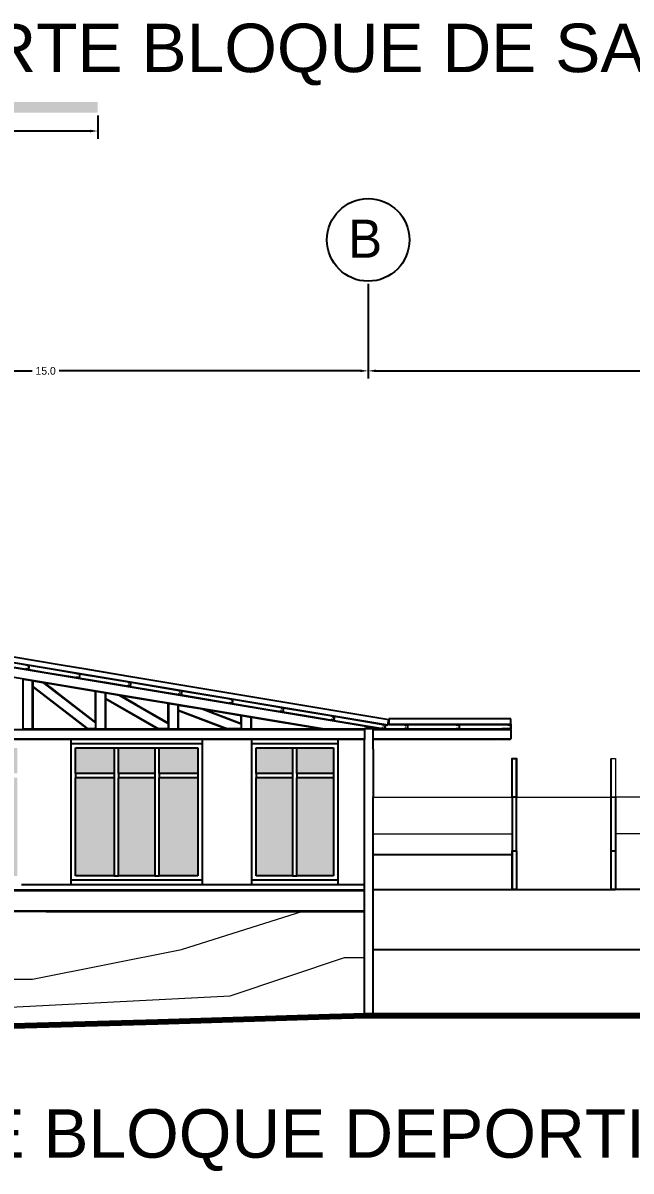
# Model space of a CAD drawing. Header units: metres. Extents: x -57 to 501, y 45 to 307.
# Drawn here: x 122.82 to 136.96, y 85.75 to 112.42 of the extents above; entities that cross this region are included whole.
import ezdxf

# ---------------------------------------------------------------- set-up
doc = ezdxf.new("R2010")
doc.units = ezdxf.units.M
doc.layers.add('Acotación', color=250, linetype='Continuous', lineweight=9)
doc.layers.add('Lámina', color=7, linetype='Continuous', lineweight=30)
doc.layers.add('atras', color=7, linetype='Continuous')
doc.layers.add('SectionCutEdges', color=7, linetype='Continuous')
doc.styles.add('Anotativo', font='arial.ttf')
doc.dimstyles.get("Standard").update_dxf_attribs({"dimtxt": 0.18, "dimasz": 0.18, "dimexe": 0.18, "dimexo": 0.0625, "dimgap": 0.09, "dimtad": 0, "dimtih": 1, "dimtoh": 1, "dimdec": 1, "dimzin": 0, "dimdsep": 46, "dimtxsty": 'Standard', "dimcen": 0.09, "dimadec": 0, "dimazin": 0, "dimtfac": 1, "dimtdec": 1, "dimtofl": 0, "dimtmove": 0, "dimatfit": 3, "dimfxl": 1, "dimtolj": 1, "dimtzin": 0, "dimarcsym": 0})

# ---------------------------------------------------------------- blocks, each defined once
blk = doc.blocks.new('*D46')
at = {"layer": 'atras', "color": 0, "lineweight": -2, "transparency": 16777216}
for p, q in [((115.845, 106.359), (115.845, 104.159)), ((130.845, 106.359), (130.845, 104.159)), ((116.025, 104.339), (123.03, 104.339)), ((130.665, 104.339), (123.66, 104.339))]:
    blk.add_line(p, q, dxfattribs=at)
at = {"layer": 'atras', "color": 0, "transparency": 16777216}
for points in [[(116.025, 104.369), (116.025, 104.309), (115.845, 104.339)], [(130.665, 104.369), (130.665, 104.309), (130.845, 104.339)]]:
    blk.add_solid(points, dxfattribs=at)
at = {"layer": 'Defpoints', "color": 0, "transparency": 16777216}
for p in [(115.845, 106.422), (130.845, 106.422), (130.845, 104.339)]:
    blk.add_point(p, dxfattribs=at)
at = {"layer": 'atras', "color": 0, "transparency": 16777216, "insert": (123.345, 104.339), "char_height": 0.18, "attachment_point": 5}
blk.add_mtext('\\A1;15.0', dxfattribs=at)
blk = doc.blocks.new('*D47')
at = {"layer": 'atras', "color": 0, "lineweight": -2, "transparency": 16777216}
for p, q in [((130.845, 106.359), (130.845, 104.159)), ((145.897, 106.359), (145.897, 104.159)), ((131.025, 104.339), (138.071, 104.339)), ((145.717, 104.339), (138.671, 104.339))]:
    blk.add_line(p, q, dxfattribs=at)
at = {"layer": 'atras', "color": 0, "transparency": 16777216}
for points in [[(131.025, 104.369), (131.025, 104.309), (130.845, 104.339)], [(145.717, 104.369), (145.717, 104.309), (145.897, 104.339)]]:
    blk.add_solid(points, dxfattribs=at)
at = {"layer": 'Defpoints', "color": 0, "transparency": 16777216}
for p in [(130.845, 106.422), (145.897, 106.422), (145.897, 104.339)]:
    blk.add_point(p, dxfattribs=at)
at = {"layer": 'atras', "color": 0, "transparency": 16777216, "insert": (138.371, 104.339), "char_height": 0.18, "attachment_point": 5}
blk.add_mtext('\\A1;15.1', dxfattribs=at)
blk = doc.blocks.new('*D89')
at = {"layer": 'Acotación', "color": 0, "lineweight": -2, "transparency": 16777216}
for p, q in [((118.557, 110.272), (118.557, 109.731)), ((124.557, 110.272), (124.557, 109.731)), ((118.737, 109.911), (121.302, 109.911)), ((124.377, 109.911), (121.812, 109.911))]:
    blk.add_line(p, q, dxfattribs=at)
at = {"layer": 'Acotación', "color": 0, "transparency": 16777216}
for points in [[(118.737, 109.941), (118.737, 109.881), (118.557, 109.911)], [(124.377, 109.941), (124.377, 109.881), (124.557, 109.911)]]:
    blk.add_solid(points, dxfattribs=at)
at = {"layer": 'Defpoints', "color": 0, "transparency": 16777216}
for p in [(118.557, 110.334), (124.557, 110.334), (124.557, 109.911)]:
    blk.add_point(p, dxfattribs=at)
at = {"layer": 'Acotación', "color": 0, "transparency": 16777216, "insert": (121.557, 109.911), "char_height": 0.18, "attachment_point": 5}
blk.add_mtext('\\A1;6.0', dxfattribs=at)

msp = doc.modelspace()

# ---------------------------------------------------------------- hatches: boundary and pattern name
h = msp.add_hatch(color=256)
h.dxf.hatch_style = 1
h.set_gradient(color1=(147, 149, 152), name='HEMISPHERICAL')
h.paths.add_polyline_path([(117.537, 95.581), (116.687, 95.581), (116.687, 94.987), (117.537, 94.987)])
h.paths.add_polyline_path([(118.487, 95.581), (117.637, 95.581), (117.637, 94.987), (118.487, 94.987)])
h.paths.add_polyline_path([(117.537, 94.887), (116.687, 94.887), (116.687, 92.607), (117.537, 92.607)])
h.paths.add_polyline_path([(118.487, 94.887), (117.637, 94.887), (117.637, 92.607), (118.487, 92.607)])
h.paths.add_polyline_path([(120.737, 95.581), (119.837, 95.581), (119.837, 94.987), (120.737, 94.987)])
h.paths.add_polyline_path([(121.687, 95.581), (120.837, 95.581), (120.837, 94.987), (121.687, 94.987)])
h.paths.add_polyline_path([(122.687, 95.581), (121.787, 95.581), (121.787, 94.987), (122.687, 94.987)])
h.paths.add_polyline_path([(120.737, 94.887), (119.837, 94.887), (119.837, 92.607), (120.737, 92.607)])
h.paths.add_polyline_path([(121.687, 94.887), (120.837, 94.887), (120.837, 92.607), (121.687, 92.607)])
h.paths.add_polyline_path([(122.687, 94.887), (121.787, 94.887), (121.787, 92.607), (122.687, 92.607)])
h.paths.add_polyline_path([(124.937, 95.581), (124.037, 95.581), (124.037, 94.987), (124.937, 94.987)])
h.paths.add_polyline_path([(124.937, 94.887), (124.037, 94.887), (124.037, 92.607), (124.937, 92.607)])
h.paths.add_polyline_path([(125.887, 95.581), (125.037, 95.581), (125.037, 94.987), (125.887, 94.987)])
h.paths.add_polyline_path([(125.887, 94.887), (125.037, 94.887), (125.037, 92.607), (125.887, 92.607)])
h.paths.add_polyline_path([(126.887, 95.581), (125.987, 95.581), (125.987, 94.987), (126.887, 94.987)])
h.paths.add_polyline_path([(126.887, 94.887), (125.987, 94.887), (125.987, 92.607), (126.887, 92.607)])
h.paths.add_polyline_path([(129.087, 95.581), (128.237, 95.581), (128.237, 94.987), (129.087, 94.987)])
h.paths.add_polyline_path([(129.087, 94.887), (128.237, 94.887), (128.237, 92.607), (129.087, 92.607)])
h.paths.add_polyline_path([(130.037, 95.581), (129.187, 95.581), (129.187, 94.987), (130.037, 94.987)])
h.paths.add_polyline_path([(130.037, 94.887), (129.187, 94.887), (129.187, 92.607), (130.037, 92.607)])
at = {"layer": 'Acotación'}
h = msp.add_hatch(color=256, dxfattribs=at)
h.dxf.hatch_style = 1
h.paths.add_polyline_path([(118.557, 110.584), (115.557, 110.584), (115.557, 110.334), (118.557, 110.334)])
h.paths.add_polyline_path([(124.557, 110.584), (121.557, 110.584), (121.557, 110.334), (124.557, 110.334)])

# ---------------------------------------------------------------- linework, layer by layer
at = {"color": 251, "true_color": 0x636466}
for p, q in [((114.081, 98.987), (131.303, 96.116)), ((114.062, 98.873), (131.169, 96.021)), ((114.026, 98.655), (129.829, 96.021)), ((123.705, 97.504), (122.556, 97.696)), ((122.466, 97.482), (122.894, 97.411)), ((122.506, 97.577), (122.91, 97.509)), ((122.894, 97.411), (122.898, 97.435)), ((122.943, 97.402), (122.894, 97.411)), ((122.903, 97.434), (122.898, 97.435)), ((122.9, 97.415), (122.903, 97.434)), ((122.939, 97.408), (122.9, 97.415)), ((122.906, 97.485), (122.91, 97.509)), ((122.906, 97.485), (122.911, 97.484)), ((122.91, 97.509), (122.96, 97.501)), ((122.911, 97.484), (122.914, 97.503)), ((122.914, 97.503), (122.954, 97.497)), ((122.954, 97.497), (122.939, 97.408)), ((122.96, 97.501), (122.943, 97.402)), ((122.943, 97.402), (123.292, 97.344)), ((122.96, 97.501), (123.475, 97.415)), ((123.292, 97.344), (124.077, 97.213)), ((123.475, 97.415), (124.094, 97.312)), ((124.329, 97.4), (123.705, 97.504)), ((125.328, 97.234), (124.329, 97.4)), ((122.812, 97.181), (122.822, 97.179)), ((122.822, 96.021), (122.822, 97.179)), ((122.822, 97.179), (123.042, 97.143)), ((123.042, 96.021), (123.042, 97.143)), ((123.042, 97.143), (123.052, 97.141)), ((123.052, 97.002), (123.052, 97.141)), ((123.052, 97.141), (123.282, 97.102)), ((123.282, 97.102), (124.505, 96.161)), ((123.282, 97.102), (123.303, 97.099)), ((123.303, 97.099), (124.505, 96.899)), ((123.303, 97.099), (123.314, 97.091)), ((123.314, 97.091), (123.516, 96.935)), ((124.077, 97.213), (124.082, 97.238)), ((124.127, 97.205), (124.077, 97.213)), ((124.086, 97.237), (124.082, 97.238)), ((124.083, 97.217), (124.086, 97.237)), ((124.123, 97.211), (124.083, 97.217)), ((124.09, 97.287), (124.094, 97.312)), ((124.09, 97.287), (124.095, 97.286)), ((124.094, 97.312), (124.143, 97.304)), ((124.095, 97.286), (124.098, 97.306)), ((124.098, 97.306), (124.137, 97.3)), ((124.137, 97.3), (124.123, 97.211)), ((124.143, 97.304), (124.127, 97.205)), ((124.127, 97.205), (124.149, 97.201)), ((124.143, 97.304), (124.229, 97.289)), ((124.149, 97.201), (124.721, 97.106)), ((124.229, 97.289), (124.99, 97.163)), ((124.721, 97.106), (125.261, 97.016)), ((124.99, 97.163), (125.278, 97.115)), ((125.273, 97.09), (125.278, 97.115)), ((125.273, 97.09), (125.278, 97.089)), ((125.278, 97.115), (125.327, 97.106)), ((125.278, 97.089), (125.282, 97.109)), ((125.282, 97.109), (125.321, 97.102)), ((125.321, 97.102), (125.306, 97.014)), ((125.327, 97.106), (125.31, 97.008)), ((125.327, 97.106), (126.461, 96.917)), ((128.488, 96.707), (125.328, 97.234)), ((123.052, 96.989), (123.052, 97.002)), ((123.052, 97.002), (124.324, 96.021)), ((123.052, 96.989), (124.308, 96.021)), ((123.052, 96.971), (123.052, 96.989)), ((123.052, 96.959), (123.052, 96.971)), ((123.052, 96.935), (123.052, 96.959)), ((123.052, 96.466), (123.052, 96.935)), ((123.516, 96.935), (123.678, 96.81)), ((123.678, 96.81), (124.465, 96.204)), ((124.505, 96.899), (124.514, 96.897)), ((124.505, 96.892), (124.505, 96.899)), ((124.505, 96.173), (124.505, 96.892)), ((124.514, 96.021), (124.514, 96.897)), ((124.514, 96.897), (124.735, 96.86)), ((124.735, 96.021), (124.735, 96.86)), ((124.735, 96.86), (124.745, 96.859)), ((124.745, 96.732), (124.745, 96.859)), ((124.745, 96.859), (125.055, 96.807)), ((125.261, 97.016), (125.265, 97.041)), ((125.31, 97.008), (125.261, 97.016)), ((125.27, 97.04), (125.265, 97.041)), ((125.267, 97.02), (125.27, 97.04)), ((125.306, 97.014), (125.267, 97.02)), ((125.31, 97.008), (126.445, 96.819)), ((126.445, 96.819), (126.449, 96.843)), ((126.494, 96.811), (126.445, 96.819)), ((126.454, 96.843), (126.449, 96.843)), ((126.451, 96.823), (126.454, 96.843)), ((126.49, 96.816), (126.451, 96.823)), ((126.457, 96.893), (126.461, 96.917)), ((126.457, 96.893), (126.462, 96.892)), ((126.461, 96.917), (126.511, 96.909)), ((126.462, 96.892), (126.465, 96.912)), ((126.465, 96.912), (126.505, 96.905)), ((126.505, 96.905), (126.49, 96.816)), ((126.511, 96.909), (126.494, 96.811)), ((126.494, 96.811), (127.628, 96.621)), ((126.511, 96.909), (127.645, 96.72)), ((124.745, 96.72), (124.745, 96.732)), ((124.745, 96.732), (125.976, 96.021)), ((124.745, 96.72), (125.957, 96.021)), ((124.745, 96.709), (124.745, 96.72)), ((124.745, 96.697), (124.745, 96.709)), ((124.745, 96.021), (124.745, 96.697)), ((125.055, 96.807), (126.197, 96.149)), ((125.055, 96.807), (125.082, 96.802)), ((125.082, 96.802), (126.197, 96.617)), ((125.082, 96.802), (125.099, 96.793)), ((125.099, 96.793), (125.453, 96.589)), ((125.453, 96.589), (126.157, 96.183)), ((126.207, 96.615), (126.197, 96.617)), ((126.197, 96.61), (126.197, 96.617)), ((126.197, 96.16), (126.197, 96.61)), ((126.207, 96.021), (126.207, 96.615)), ((126.207, 96.615), (126.427, 96.578)), ((126.427, 96.021), (126.427, 96.578)), ((126.427, 96.578), (126.437, 96.577)), ((126.437, 96.459), (126.437, 96.577)), ((126.437, 96.577), (126.984, 96.486)), ((127.628, 96.621), (127.633, 96.646)), ((127.678, 96.613), (127.628, 96.621)), ((127.637, 96.645), (127.633, 96.646)), ((127.634, 96.626), (127.637, 96.645)), ((127.674, 96.619), (127.634, 96.626)), ((127.641, 96.695), (127.645, 96.72)), ((127.641, 96.695), (127.646, 96.695)), ((127.645, 96.72), (127.694, 96.712)), ((127.646, 96.695), (127.649, 96.714)), ((127.649, 96.714), (127.688, 96.708)), ((127.688, 96.708), (127.674, 96.619)), ((127.694, 96.712), (127.678, 96.613)), ((127.678, 96.613), (128.456, 96.484)), ((127.694, 96.712), (128.47, 96.583)), ((128.47, 96.583), (128.829, 96.523)), ((129.649, 96.514), (128.488, 96.707)), ((123.052, 96.021), (123.052, 96.466)), ((126.437, 96.448), (126.437, 96.459)), ((126.437, 96.459), (127.581, 96.021)), ((126.437, 96.448), (127.553, 96.021)), ((126.437, 96.443), (126.437, 96.448)), ((126.437, 96.433), (126.437, 96.443)), ((126.437, 96.369), (126.437, 96.433)), ((126.437, 96.021), (126.437, 96.369)), ((126.984, 96.486), (127.033, 96.477)), ((126.984, 96.486), (127.89, 96.139)), ((127.033, 96.477), (127.89, 96.335)), ((127.033, 96.477), (127.064, 96.466)), ((127.064, 96.466), (127.85, 96.165)), ((127.89, 96.335), (127.899, 96.333)), ((127.89, 96.328), (127.89, 96.335)), ((127.89, 96.15), (127.89, 96.328)), ((127.899, 96.021), (127.899, 96.333)), ((127.899, 96.333), (128.12, 96.296)), ((128.12, 96.021), (128.12, 96.296)), ((128.12, 96.296), (128.13, 96.295)), ((128.13, 96.295), (129.769, 96.021)), ((128.13, 96.288), (128.13, 96.295)), ((128.13, 96.021), (128.13, 96.288)), ((128.456, 96.484), (128.812, 96.424)), ((128.812, 96.424), (128.816, 96.449)), ((128.861, 96.416), (128.812, 96.424)), ((128.821, 96.448), (128.816, 96.449)), ((128.818, 96.428), (128.821, 96.448)), ((128.857, 96.422), (128.818, 96.428)), ((128.824, 96.498), (128.829, 96.523)), ((128.824, 96.498), (128.829, 96.497)), ((128.829, 96.523), (128.878, 96.515)), ((128.829, 96.497), (128.833, 96.517)), ((128.833, 96.517), (128.872, 96.51)), ((128.872, 96.51), (128.857, 96.422)), ((128.878, 96.515), (128.861, 96.416)), ((128.861, 96.416), (129.281, 96.346)), ((128.878, 96.515), (129.444, 96.42)), ((129.281, 96.346), (129.996, 96.227)), ((129.444, 96.42), (130.012, 96.326)), ((131.323, 96.235), (129.649, 96.514)), ((130.008, 96.301), (130.012, 96.326)), ((130.008, 96.301), (130.013, 96.3)), ((130.012, 96.326), (130.062, 96.317)), ((130.013, 96.3), (130.016, 96.32)), ((130.016, 96.32), (130.056, 96.313)), ((130.056, 96.313), (130.041, 96.224)), ((130.062, 96.317), (130.045, 96.219)), ((130.062, 96.317), (131.196, 96.128)), ((115.962, 96.012), (130.762, 96.012)), ((122.812, 96.021), (122.822, 96.021)), ((122.822, 96.021), (123.042, 96.021)), ((123.042, 96.021), (123.052, 96.021)), ((123.052, 96.021), (124.268, 96.021)), ((124.284, 96.021), (124.268, 96.021)), ((124.308, 96.021), (124.284, 96.021)), ((124.324, 96.021), (124.308, 96.021)), ((124.505, 96.021), (124.324, 96.021)), ((124.465, 96.204), (124.474, 96.196)), ((124.474, 96.196), (124.505, 96.173)), ((124.505, 96.173), (124.505, 96.161)), ((124.505, 96.161), (124.505, 96.021)), ((124.505, 96.021), (124.514, 96.021)), ((124.514, 96.021), (124.735, 96.021)), ((124.735, 96.021), (124.745, 96.021)), ((124.745, 96.021), (125.917, 96.021)), ((125.936, 96.021), (125.917, 96.021)), ((125.957, 96.021), (125.936, 96.021)), ((125.976, 96.021), (125.957, 96.021)), ((126.197, 96.021), (125.976, 96.021)), ((126.157, 96.183), (126.167, 96.177)), ((126.167, 96.177), (126.197, 96.16)), ((126.197, 96.16), (126.197, 96.149)), ((126.197, 96.149), (126.197, 96.021)), ((126.197, 96.021), (126.207, 96.021)), ((126.207, 96.021), (126.427, 96.021)), ((126.427, 96.021), (126.437, 96.021)), ((126.437, 96.021), (127.513, 96.021)), ((127.541, 96.021), (127.513, 96.021)), ((127.553, 96.021), (127.541, 96.021)), ((127.581, 96.021), (127.553, 96.021)), ((127.89, 96.021), (127.581, 96.021)), ((127.85, 96.165), (127.859, 96.161)), ((127.859, 96.161), (127.89, 96.15)), ((127.89, 96.15), (127.89, 96.139)), ((127.89, 96.139), (127.89, 96.021)), ((127.89, 96.021), (127.899, 96.021)), ((127.899, 96.021), (128.12, 96.021)), ((128.12, 96.021), (128.13, 96.021)), ((128.13, 96.021), (128.389, 96.021)), ((128.389, 96.021), (128.566, 96.021)), ((128.566, 96.021), (129.729, 96.021)), ((129.729, 96.021), (129.769, 96.021)), ((129.769, 96.021), (129.829, 96.021)), ((129.829, 96.021), (130.762, 96.021)), ((129.996, 96.227), (130, 96.252)), ((130.045, 96.219), (129.996, 96.227)), ((130.005, 96.251), (130, 96.252)), ((130.002, 96.231), (130.005, 96.251)), ((130.041, 96.224), (130.002, 96.231)), ((130.045, 96.219), (131.179, 96.03)), ((130.962, 96.031), (130.762, 96.031)), ((130.762, 96.021), (130.762, 96.031)), ((130.762, 96.021), (130.762, 96.012)), ((130.862, 96.021), (130.762, 96.021)), ((130.762, 96.012), (130.762, 95.791)), ((130.962, 96.021), (130.862, 96.021)), ((130.962, 96.021), (130.962, 96.031)), ((130.962, 96.021), (131.169, 96.021)), ((130.962, 96.012), (130.962, 96.021)), ((130.962, 96.012), (134.162, 96.012)), ((130.962, 95.791), (130.962, 96.012)), ((131.229, 96.021), (131.169, 96.021)), ((131.169, 96.021), (131.169, 96.021)), ((131.179, 96.03), (131.184, 96.054)), ((131.229, 96.021), (131.179, 96.03)), ((131.189, 96.053), (131.184, 96.054)), ((131.185, 96.034), (131.189, 96.053)), ((131.225, 96.027), (131.185, 96.034)), ((131.192, 96.104), (131.196, 96.128)), ((131.192, 96.104), (131.197, 96.103)), ((131.196, 96.128), (131.245, 96.12)), ((131.197, 96.103), (131.2, 96.123)), ((131.2, 96.123), (131.239, 96.116)), ((131.239, 96.116), (131.225, 96.027)), ((131.245, 96.12), (131.229, 96.021)), ((131.229, 96.021), (131.712, 96.021)), ((131.245, 96.12), (131.302, 96.111)), ((131.303, 96.116), (131.302, 96.111)), ((131.303, 96.116), (131.323, 96.235)), ((132.932, 96.254), (131.326, 96.254)), ((131.326, 96.254), (131.326, 96.134)), ((131.326, 96.254), (131.326, 96.134)), ((131.326, 96.254), (131.326, 96.134)), ((131.326, 96.254), (131.326, 96.134)), ((131.326, 96.134), (131.326, 96.128)), ((131.326, 96.134), (134.162, 96.134)), ((131.326, 96.128), (133.367, 96.128)), ((131.712, 96.096), (131.712, 96.121)), ((131.712, 96.121), (131.762, 96.121)), ((131.712, 96.096), (131.717, 96.096)), ((131.717, 96.046), (131.712, 96.046)), ((131.712, 96.021), (131.712, 96.046)), ((131.762, 96.021), (131.712, 96.021)), ((131.717, 96.096), (131.717, 96.116)), ((131.717, 96.116), (131.757, 96.116)), ((131.717, 96.026), (131.717, 96.046)), ((131.757, 96.026), (131.717, 96.026)), ((131.757, 96.116), (131.757, 96.026)), ((131.762, 96.121), (131.762, 96.021)), ((131.762, 96.021), (132.912, 96.021)), ((132.912, 96.096), (132.912, 96.121)), ((132.912, 96.121), (132.962, 96.121)), ((132.912, 96.096), (132.917, 96.096)), ((132.917, 96.046), (132.912, 96.046)), ((132.912, 96.021), (132.912, 96.046)), ((132.962, 96.021), (132.912, 96.021)), ((132.917, 96.096), (132.917, 96.116)), ((132.917, 96.116), (132.957, 96.116)), ((132.917, 96.026), (132.917, 96.046)), ((132.957, 96.026), (132.917, 96.026)), ((133.733, 96.254), (132.932, 96.254)), ((132.957, 96.116), (132.957, 96.026)), ((132.962, 96.121), (132.962, 96.021)), ((132.962, 96.021), (133.737, 96.021)), ((133.367, 96.128), (133.852, 96.128)), ((134.162, 96.254), (133.733, 96.254)), ((133.737, 96.021), (133.954, 96.021)), ((133.852, 96.128), (134.162, 96.128)), ((134.104, 96.021), (133.954, 96.021)), ((134.112, 96.021), (134.104, 96.021)), ((134.112, 96.096), (134.112, 96.121)), ((134.112, 96.121), (134.162, 96.121)), ((134.112, 96.096), (134.117, 96.096)), ((134.117, 96.046), (134.112, 96.046)), ((134.112, 96.031), (134.112, 96.046)), ((134.112, 96.021), (134.112, 96.031)), ((134.162, 96.021), (134.112, 96.021)), ((134.117, 96.096), (134.117, 96.116)), ((134.117, 96.116), (134.157, 96.116)), ((134.117, 96.037), (134.117, 96.046)), ((134.117, 96.026), (134.117, 96.037)), ((134.157, 96.026), (134.117, 96.026)), ((134.157, 96.116), (134.157, 96.088)), ((134.157, 96.088), (134.157, 96.026)), ((134.162, 96.134), (134.162, 96.254)), ((134.162, 96.134), (134.162, 96.128)), ((134.162, 96.121), (134.162, 96.094)), ((134.162, 96.094), (134.162, 96.021)), ((134.162, 96.012), (134.162, 96.021)), ((134.162, 96.012), (134.162, 95.954)), ((115.962, 95.791), (130.762, 95.791)), ((115.962, 95.781), (130.762, 95.781)), ((123.937, 95.777), (122.787, 95.777)), ((123.937, 95.681), (123.937, 95.777)), ((128.137, 95.777), (126.987, 95.777)), ((126.987, 95.777), (126.987, 95.681)), ((128.137, 95.681), (128.137, 95.777)), ((130.762, 95.777), (130.137, 95.777)), ((130.137, 95.777), (130.137, 95.681)), ((130.762, 95.791), (130.762, 95.781)), ((130.762, 95.781), (130.762, 95.777)), ((130.762, 92.407), (130.762, 95.777)), ((130.962, 95.791), (134.162, 95.791)), ((130.962, 95.781), (130.962, 95.791)), ((130.962, 95.781), (132.408, 95.781)), ((130.962, 95.645), (130.962, 95.781)), ((132.408, 95.781), (133.137, 95.781)), ((133.137, 95.781), (133.545, 95.781)), ((133.545, 95.781), (133.854, 95.781)), ((133.867, 95.781), (133.854, 95.781)), ((133.867, 95.781), (134.152, 95.781)), ((134.162, 95.781), (134.152, 95.781)), ((134.162, 95.954), (134.162, 95.791)), ((134.162, 95.781), (134.162, 95.791)), ((134.165, 95.781), (134.162, 95.781)), ((123.937, 92.507), (123.937, 95.681)), ((123.937, 95.681), (126.987, 95.681)), ((124.037, 94.987), (124.037, 95.581)), ((124.037, 95.581), (124.937, 95.581)), ((124.937, 95.581), (125.037, 95.581)), ((124.937, 95.581), (124.937, 94.987)), ((125.037, 95.581), (125.887, 95.581)), ((125.037, 94.987), (125.037, 95.581)), ((125.887, 95.581), (125.887, 94.987)), ((125.887, 95.581), (125.987, 95.581)), ((125.987, 94.987), (125.987, 95.581)), ((125.987, 95.581), (126.887, 95.581)), ((126.887, 95.581), (126.887, 94.987)), ((126.987, 95.681), (126.987, 92.507)), ((128.137, 95.681), (130.137, 95.681)), ((128.137, 92.507), (128.137, 95.681)), ((128.237, 94.987), (128.237, 95.581)), ((128.237, 95.581), (129.087, 95.581)), ((129.087, 95.581), (129.187, 95.581)), ((129.087, 95.581), (129.087, 94.987)), ((129.187, 94.987), (129.187, 95.581)), ((129.187, 95.581), (130.037, 95.581)), ((130.037, 95.581), (130.037, 94.987)), ((130.137, 95.681), (130.137, 92.507)), ((130.962, 95.552), (130.962, 95.645)), ((130.962, 95.552), (130.962, 94.448)), ((124.937, 94.987), (124.037, 94.987)), ((124.037, 94.987), (124.037, 94.887)), ((124.937, 94.987), (124.937, 94.887)), ((125.887, 94.987), (125.037, 94.987)), ((125.037, 94.987), (125.037, 94.887)), ((125.887, 94.987), (125.887, 94.887)), ((126.887, 94.987), (125.987, 94.987)), ((125.987, 94.987), (125.987, 94.887)), ((126.887, 94.987), (126.887, 94.887)), ((129.087, 94.987), (128.237, 94.987)), ((128.237, 94.987), (128.237, 94.887)), ((129.087, 94.987), (129.087, 94.887)), ((130.037, 94.987), (129.187, 94.987)), ((129.187, 94.987), (129.187, 94.887)), ((130.037, 94.987), (130.037, 94.887)), ((124.937, 94.887), (124.037, 94.887)), ((124.037, 92.607), (124.037, 94.887)), ((124.937, 94.887), (124.937, 92.607)), ((125.887, 94.887), (125.037, 94.887)), ((125.037, 92.607), (125.037, 94.887)), ((125.887, 94.887), (125.887, 92.607)), ((126.887, 94.887), (125.987, 94.887)), ((125.987, 92.607), (125.987, 94.887)), ((126.887, 94.887), (126.887, 92.607)), ((129.087, 94.887), (128.237, 94.887)), ((128.237, 92.607), (128.237, 94.887)), ((129.087, 94.887), (129.087, 92.607)), ((130.037, 94.887), (129.187, 94.887)), ((129.187, 92.607), (129.187, 94.887)), ((130.037, 94.887), (130.037, 92.607)), ((130.962, 94.435), (130.962, 94.448)), ((130.962, 93.617), (130.962, 94.435)), ((134.192, 94.435), (134.192, 93.108)), ((136.594, 94.435), (136.594, 93.587)), ((130.962, 93.587), (130.962, 93.617)), ((130.962, 93.108), (130.962, 93.587)), ((130.962, 92.292), (130.962, 93.108)), ((124.937, 92.607), (124.037, 92.607)), ((124.937, 92.607), (125.037, 92.607)), ((125.887, 92.607), (125.037, 92.607)), ((125.887, 92.607), (125.987, 92.607)), ((126.887, 92.607), (125.987, 92.607)), ((129.087, 92.607), (128.237, 92.607)), ((129.087, 92.607), (129.187, 92.607)), ((130.037, 92.607), (129.187, 92.607)), ((115.962, 92.287), (130.762, 92.287)), ((115.962, 92.281), (130.762, 92.281)), ((122.787, 92.407), (123.937, 92.407)), ((126.987, 92.507), (123.937, 92.507)), ((123.937, 92.407), (123.937, 92.507)), ((123.937, 92.407), (126.987, 92.407)), ((126.987, 92.507), (126.987, 92.407)), ((126.987, 92.407), (128.137, 92.407)), ((130.137, 92.507), (128.137, 92.507)), ((128.137, 92.407), (128.137, 92.507)), ((128.137, 92.407), (130.137, 92.407)), ((130.137, 92.507), (130.137, 92.407)), ((130.137, 92.407), (130.762, 92.407)), ((130.762, 92.287), (130.762, 92.407)), ((130.762, 92.281), (130.762, 92.287)), ((130.762, 92.265), (130.762, 92.281)), ((130.962, 92.291), (130.962, 92.292)), ((130.962, 89.357), (130.962, 92.291)), ((131.287, 92.291), (131.289, 92.292)), ((121.44, 92.265), (125.284, 92.265)), ((125.284, 92.265), (125.29, 92.265)), ((125.29, 92.265), (127.109, 92.265)), ((127.109, 92.265), (127.115, 92.265)), ((127.115, 92.265), (128.934, 92.265)), ((128.934, 92.265), (128.94, 92.265)), ((128.94, 92.265), (130.762, 92.265)), ((130.762, 91.797), (130.762, 92.265)), ((115.962, 91.797), (129.431, 91.797)), ((123.356, 91.781), (121.739, 91.781)), ((123.356, 91.781), (123.722, 91.781)), ((123.722, 91.781), (126.498, 91.781)), ((126.498, 91.781), (126.727, 91.781)), ((126.727, 91.781), (126.914, 91.781)), ((126.914, 91.781), (129.415, 91.781)), ((129.415, 91.781), (130.254, 91.781)), ((129.431, 91.797), (130.762, 91.797)), ((130.254, 91.781), (130.762, 91.781)), ((130.762, 91.781), (130.762, 91.797)), ((130.762, 91.731), (130.762, 91.781)), ((130.762, 91.608), (130.762, 91.731)), ((130.762, 91.517), (130.762, 91.608)), ((130.762, 91.472), (130.762, 91.517)), ((130.762, 91.392), (130.762, 91.472)), ((130.762, 91.265), (130.762, 91.392)), ((130.762, 90.935), (130.762, 91.265)), ((130.762, 90.451), (130.762, 90.935)), ((130.862, 90.888), (130.862, 90.887)), ((130.762, 90.172), (130.762, 90.451)), ((130.762, 90.089), (130.762, 90.172)), ((130.762, 89.935), (130.762, 90.089)), ((130.762, 89.776), (130.762, 89.935)), ((130.762, 89.356), (130.762, 89.776))]:
    msp.add_line(p, q, dxfattribs=at)
at = {"color": 9, "lineweight": 5, "true_color": 0xc7c8ca}
for p, q in [((130.962, 94.435), (134.192, 94.435)), ((134.192, 94.435), (135.276, 94.435)), ((135.276, 94.435), (136.421, 94.435)), ((136.421, 94.435), (136.594, 94.435)), ((139.933, 94.435), (136.594, 94.435)), ((130.962, 93.587), (134.192, 93.587)), ((145.762, 93.587), (136.594, 93.587))]:
    msp.add_line(p, q, dxfattribs=at)
for p, q in [((134.192, 93.617), (134.192, 93.587)), ((136.594, 93.587), (136.594, 92.292)), ((130.962, 93.108), (134.192, 93.108)), ((134.192, 93.108), (134.192, 92.292)), ((130.962, 92.292), (133.264, 92.292)), ((133.264, 92.292), (134.192, 92.292)), ((134.192, 92.292), (136.594, 92.292)), ((145.762, 92.292), (136.594, 92.292)), ((145.512, 90.887), (130.962, 90.887)), ((133.264, 90.887), (133.264, 90.888))]:
    msp.add_line(p, q)
at = {"color": 252, "true_color": 0x939598}
msp.add_lwpolyline([(134.192, 94.435), (134.192, 95.335), (134.292, 95.335), (134.292, 94.435)], close=True, dxfattribs=at)
at = {"color": 251, "true_color": 0x636466}
for points in [[(134.292, 93.192), (134.292, 95.335)], [(136.494, 93.192), (136.494, 95.335)]]:
    msp.add_lwpolyline(points, dxfattribs=at)
at = {"color": 252, "lineweight": 5, "true_color": 0x939598}
msp.add_lwpolyline([(136.494, 94.435), (136.494, 95.335), (136.594, 95.335), (136.594, 94.435)], close=True, dxfattribs=at)
for points in [[(134.192, 92.292), (134.192, 93.192), (134.292, 93.192), (134.292, 92.292)], [(136.494, 92.292), (136.494, 93.192), (136.594, 93.192), (136.594, 92.292)]]:
    msp.add_lwpolyline(points, close=True)
at = {"color": 9, "lineweight": 5, "true_color": 0xc7c8ca}
for points in [[(115.962, 88.935), (119.541, 90.207), (123.041, 90.207), (126.506, 90.895), (129.325, 91.786)], [(115.962, 88.935), (121.918, 89.53), (127.637, 89.818), (130.296, 90.709), (130.762, 90.709)]]:
    msp.add_lwpolyline(points, dxfattribs=at)
at = {"layer": 'atras', "lineweight": 80}
for p, q in [((130.512, 89.349), (129.942, 89.332)), ((130.762, 89.356), (130.512, 89.349)), ((133.264, 89.357), (130.762, 89.356)), ((145.512, 89.357), (133.264, 89.357)), ((125.952, 89.211), (113.967, 88.875)), ((129.942, 89.332), (125.952, 89.211))]:
    msp.add_line(p, q, dxfattribs=at)
at = {"layer": 'atras', "color": 252, "true_color": 0x939598}
msp.add_circle((130.845, 107.381), 0.959, dxfattribs=at)
at = {"layer": 'SectionCutEdges'}
msp.add_line((130.862, 89.381), (130.862, 89.357), dxfattribs=at)

# ---------------------------------------------------------------- texts
at = {"layer": 'atras', "color": 252, "true_color": 0x939598, "insert": (130.378, 107.853), "char_height": 0.886, "attachment_point": 1}
msp.add_mtext_dynamic_manual_height_columns('B', width=0.62671, gutter_width=4.429, heights=[0], dxfattribs=at)
at = {"layer": 'Lámina', "color": 7, "linetype": 'Continuous', "style": 'Anotativo'}
for s, p in [('FACHADA NORTE BLOQUE DE SALUD ', (111.673, 111.278)), ('FACHADA NORTE BLOQUE DEPORTIVO A', (109.391, 86.061))]:
    msp.add_text(s, height=1.12652, dxfattribs=at).set_placement(p)

# ---------------------------------------------------------------- dimensions: what is measured, and where the dimension line sits
at = {"layer": 'Acotación'}
dim = msp.add_linear_dim(base=(124.557, 109.911), p1=(118.557, 110.334), p2=(124.557, 110.334), dimstyle='Standard', dxfattribs=at)
dim.commit()
dim.dimension.update_dxf_attribs({"geometry": '*D89', "text_midpoint": (121.557, 109.911)})
at = {"layer": 'atras', "color": 252, "true_color": 0x939598}
for base, p1, p2, picture, middle in [((130.845, 104.339), (115.845, 106.422), (130.845, 106.422), '*D46', (123.345, 104.339)), ((145.897, 104.339), (130.845, 106.422), (145.897, 106.422), '*D47', (138.371, 104.339))]:
    dim = msp.add_linear_dim(base=base, p1=p1, p2=p2, dimstyle='Standard', dxfattribs=at)
    dim.commit()
    dim.dimension.update_dxf_attribs({"geometry": picture, "text_midpoint": middle})

doc.saveas('drawing.dxf')
